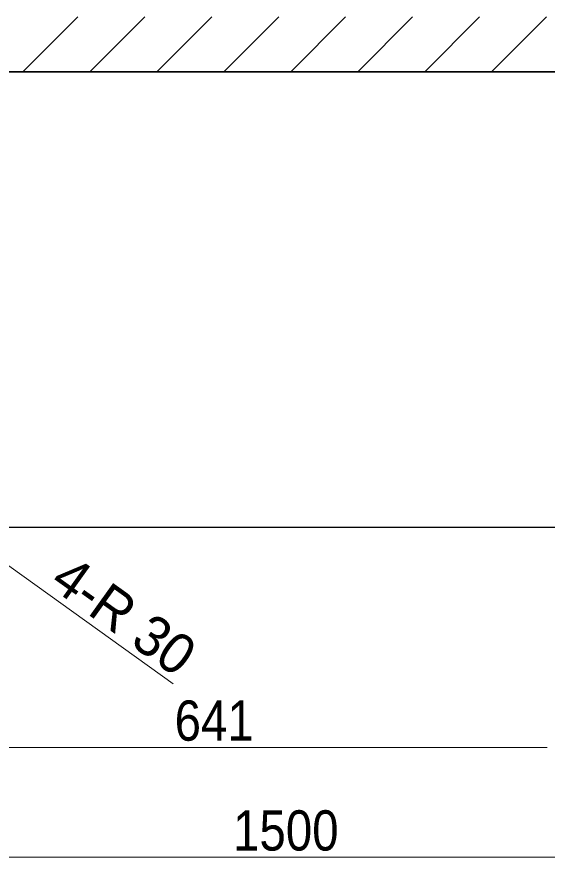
# Model space of a CAD drawing. Units: millimetres, scale not verified. Extents: x -6062 to 6062, y -3045 to 3045.
# Drawn here: x -1610 to -1128, y 565 to 1330 of the extents above; entities that cross this region are included whole.
import ezdxf
from ezdxf.enums import TextEntityAlignment as Align

# ---------------------------------------------------------------- set-up
doc = ezdxf.new("R2010")
doc.units = ezdxf.units.MM
doc.header["$LTSCALE"] = 20
for name, color, linetype, lineweight in [('0-2_2寸法-1', 7, 'Continuous', 15), ('0-5_5ボウル・キャビネット', 7, 'Continuous', 15), ('0-6_2寸法-2', 7, 'Continuous', 15)]:
    doc.layers.add(name, color=color, linetype=linetype, lineweight=lineweight)
doc.styles.add('ＭＳ Ｐゴシック', font='')
doc.styles.get('ＭＳ Ｐゴシック').set_extended_font_data('MS PGothic')

msp = doc.modelspace()

# ---------------------------------------------------------------- linework, layer by layer
at = {"layer": '0-2_2寸法-1'}
for p, q in [((-1738.49, 665), (-1127.51, 665)), ((-627.51, 565), (-2097.49, 565))]:
    msp.add_line(p, q, dxfattribs=at)
at = {"layer": '0-5_5ボウル・キャビネット'}
for p, q in [((-1604.78, 1280), (-1554.78, 1330)), ((-1543.82, 1280), (-1493.82, 1330)), ((-1482.86, 1280), (-1432.86, 1330)), ((-1421.9, 1280), (-1371.9, 1330)), ((-1360.94, 1280), (-1310.94, 1330)), ((-1299.98, 1280), (-1249.98, 1330)), ((-1239.02, 1280), (-1189.02, 1330)), ((-1178.06, 1280), (-1128.06, 1330))]:
    msp.add_line(p, q, dxfattribs=at)
at = {"layer": '0-5_5ボウル・キャビネット', "lineweight": 30}
msp.add_line((-512.5, 1280), (-2212.5, 1280), dxfattribs=at)
msp.add_lwpolyline([(-2112.5, 1280), (-612.5, 1280), (-612.5, 865), (-2112.5, 865)], close=True, dxfattribs=at)
at = {"layer": '0-6_2寸法-2'}
msp.add_line((-1746.92, 922.78), (-1467.94, 722.86), dxfattribs=at)

# ---------------------------------------------------------------- texts
at = {"layer": '0-2_2寸法-1', "style": 'ＭＳ Ｐゴシック', "width": 0.9}
for s, p in [('641', (-1466.62, 660.04)), ('1500', (-1413.41, 560.04))]:
    msp.add_text(s, height=36.66, dxfattribs=at).set_placement(p, align=Align.BOTTOM_LEFT)
at = {"layer": '0-6_2寸法-2', "style": 'ＭＳ Ｐゴシック'}
msp.add_text('4-R 30', height=36.66, rotation=324.373, dxfattribs=at).set_placement((-1588.2, 802.94), align=Align.BOTTOM_LEFT)

doc.saveas('drawing.dxf')
